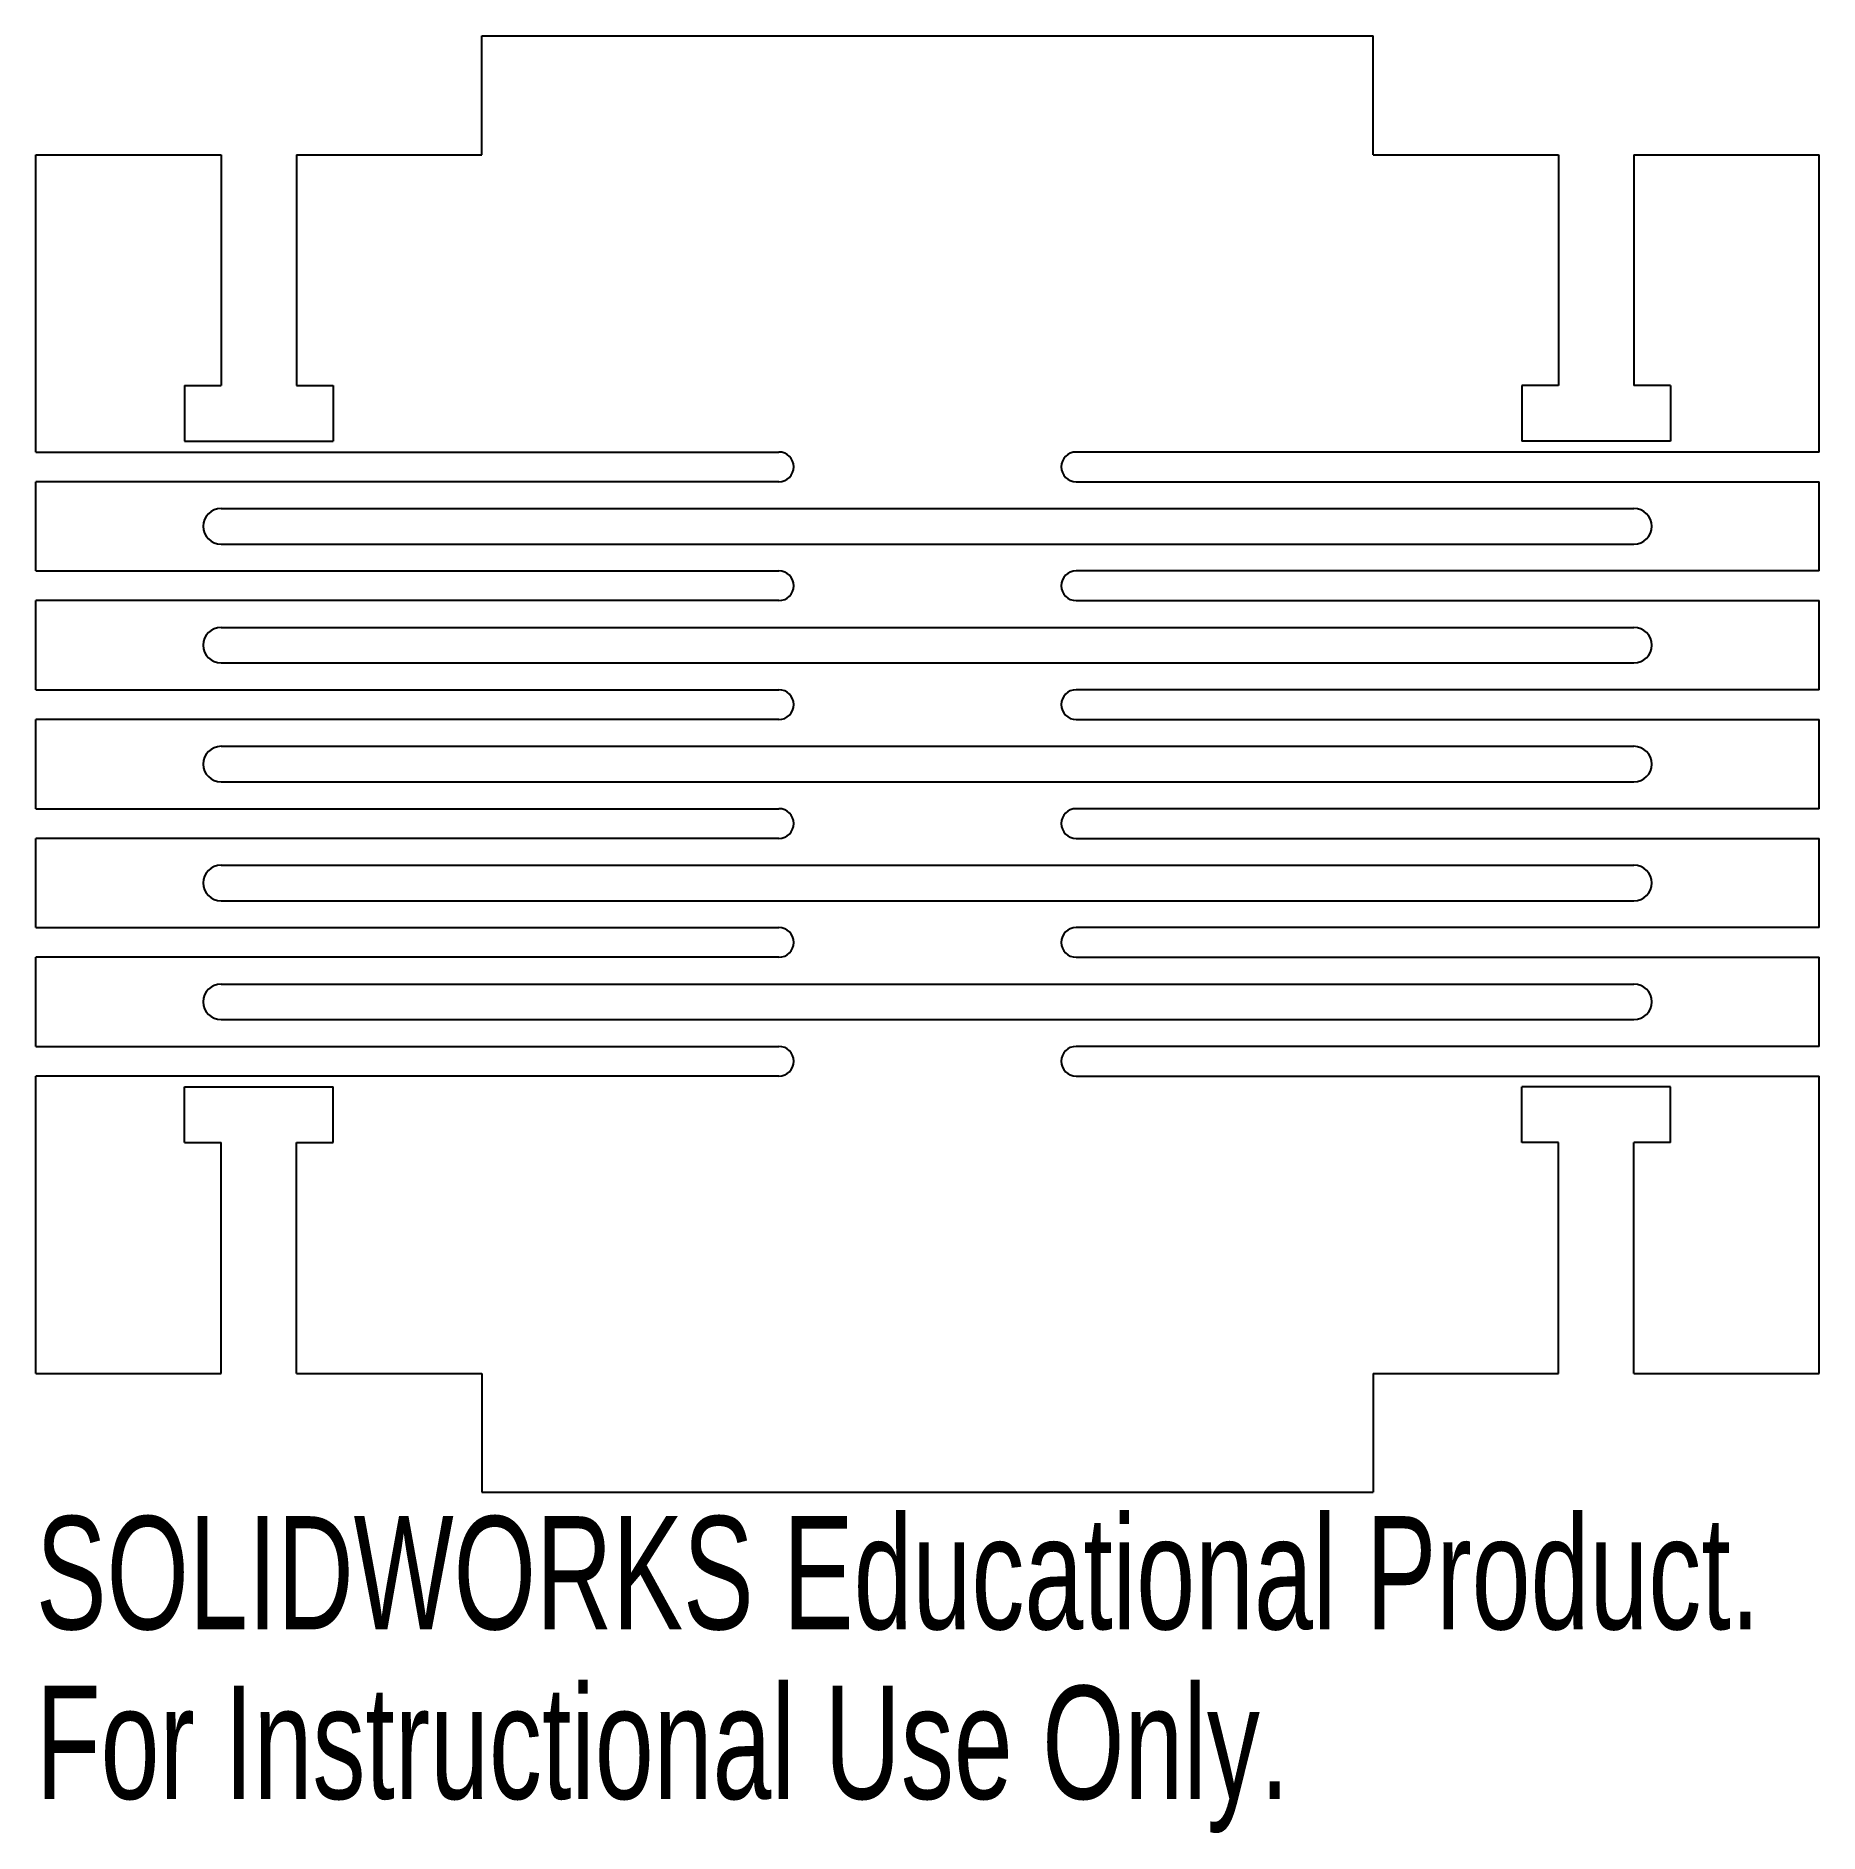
# Model space of a CAD drawing. Header units: inches. Extents: x -1.5 to 1.5, y -2.16 to 0.87.
import ezdxf

# ---------------------------------------------------------------- set-up
doc = ezdxf.new("R2010")
doc.units = ezdxf.units.IN
doc.header["$MEASUREMENT"] = 0
doc.styles.add('SLDTEXTSTYLE0', font='TXT', dxfattribs={"width": 0.7})

msp = doc.modelspace()

# ---------------------------------------------------------------- linework, layer by layer
at = {"color": 7, "linetype": 'Continuous', "lineweight": 25}
for p, q in [((-0.75, 0.8667), (0.75, 0.8667)), ((-0.75, 0.6667), (-0.75, 0.8667)), ((0.75, 0.6667), (0.75, 0.8667)), ((-1.5, 0.6667), (-1.1886, 0.6667)), ((-1.5, 0.1667), (-1.5, 0.6667)), ((-1.1886, 0.6667), (-1.1886, 0.2784)), ((-1.0614, 0.6667), (-0.75, 0.6667)), ((-1.0614, 0.6667), (-1.0614, 0.2784)), ((0.75, 0.6667), (1.0614, 0.6667)), ((1.0614, 0.6667), (1.0614, 0.2784)), ((1.1886, 0.6667), (1.5, 0.6667)), ((1.1886, 0.6667), (1.1886, 0.2784)), ((1.5, 0.1667), (1.5, 0.6667)), ((-1.25, 0.2784), (-1.25, 0.1847)), ((-1.25, 0.2784), (-1.1886, 0.2784)), ((-1.0614, 0.2784), (-1, 0.2784)), ((-1, 0.2784), (-1, 0.1847)), ((1, 0.2784), (1, 0.1847)), ((1.0614, 0.2784), (1, 0.2784)), ((1.25, 0.2784), (1.1886, 0.2784)), ((1.25, 0.2784), (1.25, 0.1847)), ((-1.25, 0.1847), (-1, 0.1847)), ((1.25, 0.1847), (1, 0.1847)), ((-1.5, 0.1667), (-0.25, 0.1667)), ((1.5, 0.1667), (0.25, 0.1667)), ((-0.25, 0.1167), (-1.5, 0.1167)), ((-1.5, -0.0333), (-1.5, 0.1167)), ((0.25, 0.1167), (1.5, 0.1167)), ((1.5, -0.0333), (1.5, 0.1167)), ((-1.1886, 0.0716), (1.1886, 0.0716)), ((-1.1886, 0.0118), (1.1886, 0.0118)), ((-1.5, -0.0333), (-0.25, -0.0333)), ((1.5, -0.0333), (0.25, -0.0333)), ((-0.25, -0.0833), (-1.5, -0.0833)), ((-1.5, -0.2333), (-1.5, -0.0833)), ((0.25, -0.0833), (1.5, -0.0833)), ((1.5, -0.2333), (1.5, -0.0833)), ((-1.1886, -0.1284), (1.1886, -0.1284)), ((-1.1886, -0.1882), (1.1886, -0.1882)), ((-1.5, -0.2333), (-0.25, -0.2333)), ((1.5, -0.2333), (0.25, -0.2333)), ((-0.25, -0.2833), (-1.5, -0.2833)), ((-1.5, -0.4333), (-1.5, -0.2833)), ((0.25, -0.2833), (1.5, -0.2833)), ((1.5, -0.4333), (1.5, -0.2833)), ((-1.1886, -0.3284), (1.1886, -0.3284)), ((-1.1886, -0.3882), (1.1886, -0.3882)), ((-1.5, -0.4333), (-0.25, -0.4333)), ((1.5, -0.4333), (0.25, -0.4333)), ((-0.25, -0.4833), (-1.5, -0.4833)), ((-1.5, -0.6333), (-1.5, -0.4833)), ((0.25, -0.4833), (1.5, -0.4833)), ((1.5, -0.6333), (1.5, -0.4833)), ((-1.1886, -0.5284), (1.1886, -0.5284)), ((-1.1886, -0.5882), (1.1886, -0.5882)), ((-1.5, -0.6333), (-0.25, -0.6333)), ((1.5, -0.6333), (0.25, -0.6333)), ((-0.25, -0.6833), (-1.5, -0.6833)), ((-1.5, -0.8333), (-1.5, -0.6833)), ((0.25, -0.6833), (1.5, -0.6833)), ((1.5, -0.8333), (1.5, -0.6833)), ((-1.1886, -0.7284), (1.1886, -0.7284)), ((-1.1886, -0.7882), (1.1886, -0.7882)), ((-1.5, -0.8333), (-0.25, -0.8333)), ((1.5, -0.8333), (0.25, -0.8333)), ((-0.25, -0.8833), (-1.5, -0.8833)), ((-1.5, -1.3833), (-1.5, -0.8833)), ((-1.25, -0.9951), (-1.25, -0.9014)), ((-1.25, -0.9014), (-1, -0.9014)), ((-1, -0.9951), (-1, -0.9014)), ((0.25, -0.8833), (1.5, -0.8833)), ((1, -0.9951), (1, -0.9014)), ((1.25, -0.9014), (1, -0.9014)), ((1.25, -0.9951), (1.25, -0.9014)), ((1.5, -1.3833), (1.5, -0.8833)), ((-1.25, -0.9951), (-1.1886, -0.9951)), ((-1.1886, -1.3833), (-1.1886, -0.9951)), ((-1.0614, -0.9951), (-1, -0.9951)), ((-1.0614, -1.3833), (-1.0614, -0.9951)), ((1.0614, -0.9951), (1, -0.9951)), ((1.0614, -1.3833), (1.0614, -0.9951)), ((1.25, -0.9951), (1.1886, -0.9951)), ((1.1886, -1.3833), (1.1886, -0.9951)), ((-1.5, -1.3833), (-1.1886, -1.3833)), ((-1.0614, -1.3833), (-0.75, -1.3833)), ((-0.75, -1.3833), (-0.75, -1.5833)), ((0.75, -1.3833), (0.75, -1.5833)), ((0.75, -1.3833), (1.0614, -1.3833)), ((1.1886, -1.3833), (1.5, -1.3833)), ((-0.75, -1.5833), (0.75, -1.5833))]:
    msp.add_line(p, q, dxfattribs=at)
for centre, radius, start, end in [((-0.25, 0.1417), 0.025, 270, 90), ((0.25, 0.1417), 0.025, 90, 270), ((-1.1886, 0.0417), 0.0299, 90, 270), ((1.1886, 0.0417), 0.0299, 270, 90), ((-0.25, -0.0583), 0.025, 270, 90), ((0.25, -0.0583), 0.025, 90, 270), ((-1.1886, -0.1583), 0.0299, 90, 270), ((1.1886, -0.1583), 0.0299, 270, 90), ((-0.25, -0.2583), 0.025, 270, 90), ((0.25, -0.2583), 0.025, 90, 270), ((-1.1886, -0.3583), 0.0299, 90, 270), ((1.1886, -0.3583), 0.0299, 270, 90), ((-0.25, -0.4583), 0.025, 270, 90), ((0.25, -0.4583), 0.025, 90, 270), ((-1.1886, -0.5583), 0.0299, 90, 270), ((1.1886, -0.5583), 0.0299, 270, 90), ((-0.25, -0.6583), 0.025, 270, 90), ((0.25, -0.6583), 0.025, 90, 270), ((-1.1886, -0.7583), 0.0299, 90, 270), ((1.1886, -0.7583), 0.0299, 270, 90), ((-0.25, -0.8583), 0.025, 270, 90), ((0.25, -0.8583), 0.025, 90, 270)]:
    msp.add_arc(centre, radius, start, end, dxfattribs=at)

# ---------------------------------------------------------------- texts
at = {"color": 7, "linetype": 'Continuous', "char_height": 0.1903, "attachment_point": 1, "style": 'SLDTEXTSTYLE0'}
for s, insert in [('SOLIDWORKS Educational Product.', (-1.5, -1.6235)), ('For Instructional Use Only.', (-1.5, -1.9089))]:
    msp.add_mtext(s, dxfattribs=dict(at, insert=insert))

doc.saveas('drawing.dxf')
